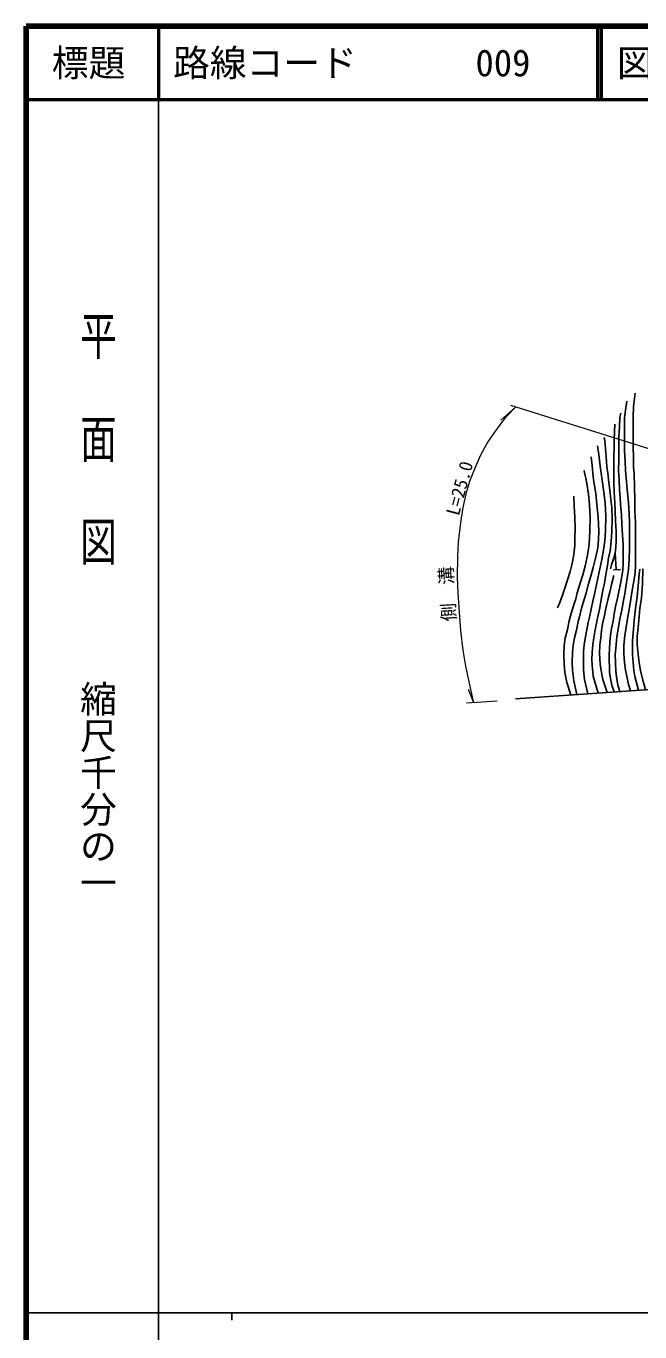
# Model space of a CAD drawing. Units: millimetres, scale not verified. Extents: x 40000 to 680000, y 20000 to 380000.
# Drawn here: x 40000 to 123513, y 202409 to 380000 of the extents above; entities that cross this region are included whole.
import ezdxf
from ezdxf.enums import TextEntityAlignment as Align

# ---------------------------------------------------------------- set-up
doc = ezdxf.new("R2010")
doc.units = ezdxf.units.MM
doc.header["$LTSCALE"] = 1000
for name, color, linetype, lineweight in [('M-BGD', 7, 'Continuous', 25), ('M-BMK-OTRS', 5, 'Continuous', 25), ('M-STR-HTXT', 7, 'Continuous', 13), ('M-TTL', 2, 'Continuous', 140), ('M-TTL-BAND', 7, 'Continuous', 25), ('M-TTL-LINE', 7, 'Continuous', 50)]:
    doc.layers.add(name, color=color, linetype=linetype, lineweight=lineweight)
doc.layers.add('M-TTL-TXT', color=7, linetype='Continuous')
doc.styles.add('@ＭＳ ゴシック', font='')
doc.styles.add('ＭＳ ゴシック', font='')
doc.styles.get('@ＭＳ ゴシック').set_extended_font_data('@MS Gothic')
doc.styles.get('ＭＳ ゴシック').set_extended_font_data('MS Gothic')

msp = doc.modelspace()

# ---------------------------------------------------------------- linework, layer by layer
at = {"layer": 'M-BGD'}
msp.add_line((120282, 306081), (120852, 306068), dxfattribs=at)
for points in [[(120801, 289492), (120523, 290350), (120334, 291542), (120255, 292237), (120176, 293415), (120160, 294514), (120247, 295375), (120373, 296924), (120555, 297990), (120800, 299399), (121045, 300583), (121290, 301888), (121472, 302804), (121598, 303745), (121843, 305192), (121954, 306077), (122041, 307476), (122120, 308915), (122120, 312638), (122049, 313625), (121946, 315230), (121788, 316978), (121701, 318043), (121559, 319554), (121495, 320835), (121432, 322234), (121432, 326731), (121551, 327749), (121748, 328973)], [(122245, 289591), (121968, 290448), (121678, 291766), (121560, 292393), (121403, 293459), (121335, 294687), (121331, 295810), (121479, 297132), (121627, 298252), (121808, 299417), (122036, 300679), (122285, 302065), (122421, 302986), (122611, 303995), (122830, 305337), (122906, 306363), (122936, 307618), (122919, 309517), (122907, 312529), (122839, 314004), (122807, 315638), (122764, 317314), (122749, 319104), (122653, 320061), (122653, 321317), (122594, 322733), (122591, 326858), (122650, 328263), (122892, 330069)], [(121178, 305971), (121231, 307005), (121225, 308156), (121247, 309497), (121164, 310811), (121076, 312203), (120999, 313572), (120877, 314879), (120811, 315924), (120739, 316930), (120695, 318271), (120623, 319513), (120629, 320993), (120629, 324135), (120734, 325498), (120800, 326818), (120899, 327380)], [(119504, 306175), (119667, 306733), (119983, 307688), (120177, 308575), (120299, 309845), (120299, 311273), (120214, 312732), (120135, 314051), (120086, 315181), (120013, 316628), (119946, 318020), (119958, 319278), (119949, 320153), (119959, 321481), (119990, 322709), (120010, 323766), (120089, 325858)], [(117841, 289290), (117627, 290026), (117380, 290802), (117172, 291584), (117088, 292167), (117004, 293016), (116954, 293889), (117019, 294768), (117118, 295881), (117256, 296819), (117409, 297884), (117587, 298803), (117839, 299897), (118047, 300880), (118280, 302281), (118462, 303224), (118675, 304230), (118878, 305405), (119111, 306653), (119259, 307670), (119457, 308645), (119625, 309912), (119684, 311282), (119719, 313007), (119679, 314541), (119551, 315627), (119407, 316904), (119289, 317947), (119130, 319184), (119022, 320040), (118913, 321410), (118819, 322552), (118720, 323630), (118671, 324030)], [(116422, 289193), (115989, 291154), (115823, 292455), (115828, 293579), (115838, 294947), (115953, 295864), (116052, 296727), (116244, 297669), (116473, 298881), (116645, 299630), (116884, 300702), (117124, 301779), (117342, 302726), (117566, 303844), (117784, 304929), (118058, 306176), (118338, 307438), (118566, 308727), (118726, 309992), (118827, 311346), (118869, 313382), (118766, 315114), (118621, 316600), (118338, 318582), (118130, 320149), (117905, 321755), (117756, 322898)], [(114937, 289092), (114529, 290965), (114357, 292400), (114310, 293454), (114334, 294793), (114440, 295800), (114606, 296812), (114867, 297855), (115116, 299023), (115305, 299650), (115572, 300817), (115874, 301895), (116182, 302873), (116484, 304005), (116822, 305202), (117160, 306386), (117468, 307630), (117776, 309035), (117889, 310184), (117918, 311310), (117823, 313205), (117646, 314935), (117510, 316440), (117261, 318004), (117142, 318698), (117024, 320237), (116870, 321398)], [(114116, 289036), (113594, 290708), (113307, 292103), (113197, 293253), (113143, 294512), (113217, 295758), (113367, 296771), (113649, 297929), (113896, 299128), (114063, 299797), (114443, 301000), (114778, 302119), (114998, 302920), (115395, 304237), (115757, 305373), (116056, 306536), (116330, 307818), (116585, 309166), (116665, 310206), (116718, 311540), (116762, 313172), (116674, 314890), (116532, 316356), (116294, 317777), (116136, 318499), (115994, 319231), (115915, 319583)], [(112316, 300902), (112622, 301610), (112970, 302602), (113252, 303413), (113681, 304702), (114009, 305845), (114276, 306908), (114515, 308159), (114643, 309378), (114665, 310366), (114721, 311658), (114676, 313212), (114575, 314717), (114502, 316063)], [(120126, 308343), (120282, 306081), (119914, 306068)], [(120016, 289439), (119692, 290379), (119521, 291261), (119389, 292120), (119365, 292834), (119331, 293741), (119331, 294464), (119365, 295303), (119440, 296232), (119535, 297149), (119671, 298052), (119861, 299088), (120014, 300059), (120201, 301055), (120445, 302210), (120653, 303117), (120867, 304170), (121178, 305971)], [(123327, 289665), (122819, 291530), (122699, 292357), (122587, 293434), (122508, 294521), (122497, 296408), (122643, 297973), (122743, 299153), (122917, 300777), (123122, 302361), (123256, 303859), (123414, 305412), (123508, 306152)], [(124297, 289731), (123993, 290748), (123597, 292315), (123403, 293461), (123268, 294518), (123158, 295883), (123158, 297004), (123293, 298229), (123420, 299694), (123521, 300794), (123724, 302251), (123884, 304133), (123917, 306183)], [(119049, 289373), (118725, 290313), (118478, 291115), (118326, 291825), (118249, 292384), (118127, 293193), (118079, 293974), (118015, 294687), (118078, 295852), (118182, 296794), (118282, 297800), (118444, 298728), (118677, 299822), (118877, 300802), (119198, 302137), (119443, 303025), (119658, 304041), (119951, 305275)]]:
    msp.add_lwpolyline(points, dxfattribs=at)
at = {"layer": 'M-BMK-OTRS'}
msp.add_line((106592, 288522), (150936, 291550), dxfattribs=at)
at = {"layer": 'M-STR-HTXT'}
for p, q in [((106622, 328235), (104578, 326393)), ((105899, 328463), (128348, 321398)), ((100935, 287985), (100193, 289787)), ((104107, 288194), (99921, 287919))]:
    msp.add_line(p, q, dxfattribs=at)
msp.add_lwpolyline([(100935, 287985), (100357, 290425), (99837, 292968), (99482, 295143), (99162, 297747), (98961, 300244), (98807, 302943), (98689, 305012), (98724, 307854), (98831, 309828), (99139, 312481), (99458, 314538), (99980, 316765), (100429, 318231), (101139, 320007), (101825, 321602), (102725, 323297), (103683, 324632), (104706, 326071), (105391, 326946), (106622, 328235)], dxfattribs=at)
at = {"layer": 'M-TTL'}
for p, q in [((40000, 380000), (40000, 20000)), ((680000, 380000), (40000, 380000))]:
    msp.add_line(p, q, dxfattribs=at)
at = {"layer": 'M-TTL-BAND'}
for p, q in [((58000, 370000), (58000, 20000)), ((40000, 205000), (579000, 205000)), ((68000, 205000), (68000, 204000))]:
    msp.add_line(p, q, dxfattribs=at)
at = {"layer": 'M-TTL-LINE'}
for p, q in [((58000, 380000), (58000, 370000)), ((117750, 380000), (117750, 370000)), ((118250, 380000), (118250, 370000)), ((40000, 370000), (680000, 370000))]:
    msp.add_line(p, q, dxfattribs=at)

# ---------------------------------------------------------------- texts
at = {"layer": 'M-STR-HTXT', "style": 'ＭＳ ゴシック'}
for s, rotation, p in [('L=25.0', 74.659, (98976, 317142)), ('側\u3000溝', 93.517, (97321, 302773))]:
    msp.add_text(s, height=1833, rotation=rotation, dxfattribs=at).set_placement(p, align=Align.MIDDLE_CENTER)
at = {"layer": 'M-TTL-BAND', "style": '@ＭＳ ゴシック', "width": 1.4}
msp.add_text('平  面  図', height=3666, rotation=270, dxfattribs=at).set_placement((49777, 306475), align=Align.MIDDLE_RIGHT)
at = {"layer": 'M-TTL-BAND', "style": '@ＭＳ ゴシック'}
msp.add_text('縮尺千分の一', height=3666, rotation=270, dxfattribs=at).set_placement((49777, 261030), align=Align.MIDDLE_RIGHT)
at = {"layer": 'M-TTL-TXT', "style": 'ＭＳ ゴシック'}
msp.add_text('標題', height=3666, dxfattribs=at).set_placement((48500, 375000), align=Align.MIDDLE_CENTER)
for s, p in [('路線コード', (60000, 375000)), ('009', (101142, 375000)), ('図面コード', (120380, 375000))]:
    msp.add_text(s, height=3666, dxfattribs=at).set_placement(p, align=Align.MIDDLE_LEFT)

doc.saveas('drawing.dxf')
